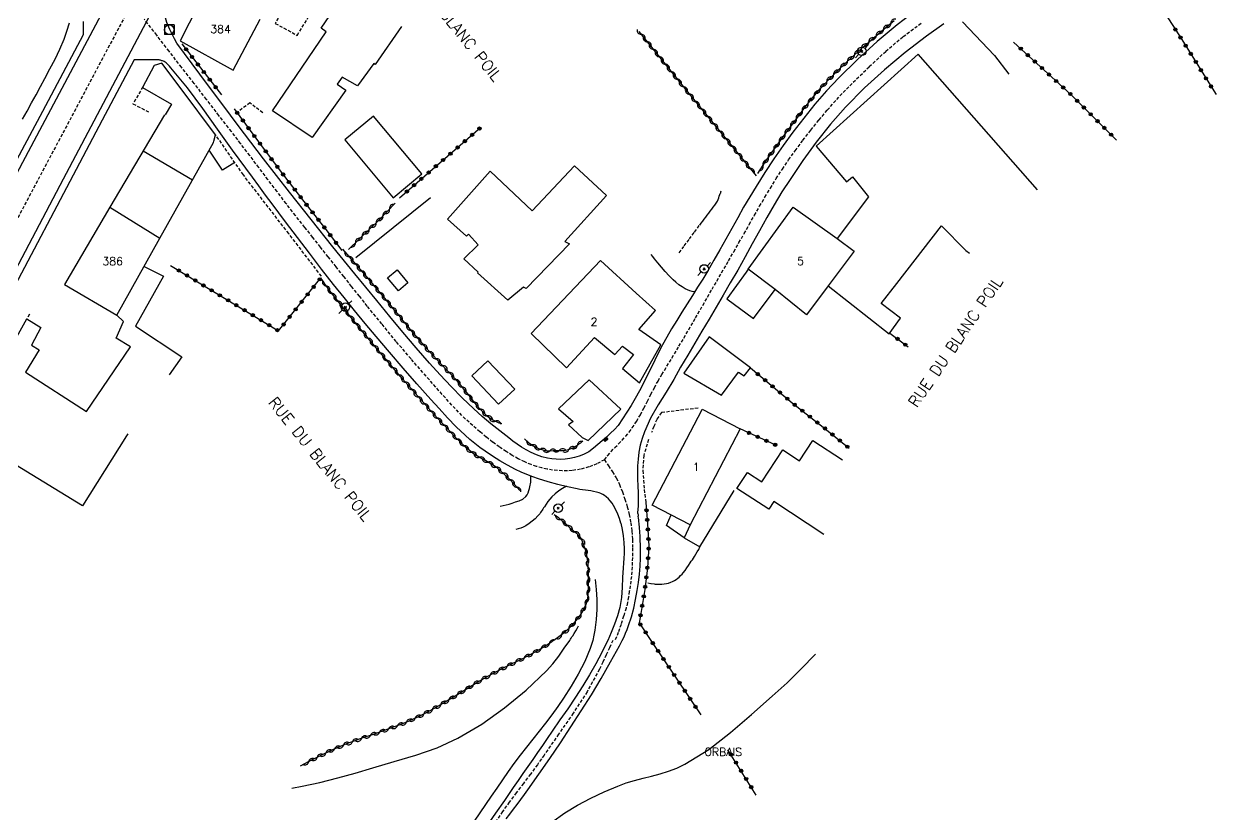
# Model space of a CAD drawing. Header units: millimetres. Extents: x 183000 to 184001, y 152999 to 154000.
# Drawn here: x 183553.7 to 183740, y 153643.9 to 153767.3 of the extents above; entities that cross this region are included whole.
import ezdxf
from ezdxf.enums import TextEntityAlignment as Align

# ---------------------------------------------------------------- set-up
doc = ezdxf.new("R2010")
doc.units = ezdxf.units.MM
doc.linetypes.add('DASHED', pattern=[0.75, 0.5, -0.25])
doc.layers.get('0').update_dxf_attribs({"linetype": 'CONTINUOUS'})
for name, color, linetype in [('W0001', 6, 'DASHED'), ('W0008', 7, 'CONTINUOUS'), ('W0017', 7, 'CONTINUOUS'), ('W0051', 7, 'CONTINUOUS'), ('W0101', 7, 'CONTINUOUS'), ('W0104', 1, 'CONTINUOUS'), ('W0112', 1, 'DASHED'), ('W0211', 2, 'CONTINUOUS'), ('W0214', 2, 'CONTINUOUS'), ('W0300', 7, 'CONTINUOUS'), ('W0310', 3, 'CONTINUOUS'), ('W0323', 7, 'CONTINUOUS'), ('W0401', 7, 'CONTINUOUS'), ('W0420', 7, 'CONTINUOUS'), ('W0473', 7, 'CONTINUOUS'), ('W0982', 7, 'CONTINUOUS'), ('W0989', 7, 'CONTINUOUS'), ('W0991', 7, 'CONTINUOUS')]:
    doc.layers.add(name, color=color, linetype=linetype)
doc.styles.get("Standard").update_dxf_attribs({"font": 'romans.shx', "width": 0.85})

# ---------------------------------------------------------------- blocks, each defined once
blk = doc.blocks.new('T401')
for p, q in [((-0.3, 0.3), (0, 0.3)), ((-0.3, -0.25), (-0.3, 0.3)), ((-0.3, 0.15), (0, 0.15)), ((-0.3, 0), (0, 0)), ((0, 0.3), (0, -0.25)), ((-0.3, -0.15), (0, -0.15)), ((-0.3, -0.25), (-0.3, -0.3)), ((-0.3, -0.3), (0, -0.3)), ((0, -0.3), (0, -0.25))]:
    blk.add_line(p, q)
blk = doc.blocks.new('T420')
for p, q in [((0.75, 0.75), (-0.75, 0.75)), ((-0.75, 0.75), (-0.75, -0.75)), ((0.75, 0.75), (0.75, -0.75)), ((0.75, -0.75), (-0.75, -0.75))]:
    blk.add_line(p, q)
blk.add_ellipse((0, 0), major_axis=(-0.53, 0.53), ratio=1, start_param=3.926991, end_param=10.210176)
blk = doc.blocks.new('T473')
for p, q in [((-0.166667, 0.166667), (0.166667, -0.166667)), ((-0.166667, -0.166667), (0.166667, 0.166667)), ((0.500001, 0.500001), (1.000002, 1.000002)), ((-1.000002, -1.000002), (-0.500001, -0.500001))]:
    blk.add_line(p, q)
blk.add_ellipse((0, 0), major_axis=(0.471405, 0.471405), ratio=1, start_param=5.4977871438, end_param=11.780972451)
blk = doc.blocks.new('t310o')
at = {"color": 0, "linetype": 'Continuous'}
for centre, start, end in [((-0.5, 0.38), 216.8699, 323.1304), ((0.5, -0.37), 36.8699, 143.1303)]:
    blk.add_arc(centre, 0.625, start, end, dxfattribs=at)
blk = doc.blocks.new('t323o')
at = {"color": 0, "linetype": 'Continuous'}
for radius in [0.25, 0.15]:
    blk.add_circle((0, 0), radius, dxfattribs=at)

msp = doc.modelspace()

# ---------------------------------------------------------------- linework, layer by layer
at = {"layer": 'W0001'}
for points in [[(183570.65, 153770.57), (183551.88, 153735.26), (183534.13, 153701.94), (183517.75, 153671)], [(183644.44, 153699.21), (183643.27, 153698.57), (183642.03, 153698.08), (183640.73, 153697.73), (183639.41, 153697.53), (183638.64, 153697.49), (183637.87, 153697.48), (183637.1, 153697.53), (183636.34, 153697.61), (183635.49, 153697.75), (183634.66, 153697.94), (183633.83, 153698.18), (183633.02, 153698.45), (183632, 153698.87), (183631, 153699.36), (183630.03, 153699.9), (183629.09, 153700.48), (183628.03, 153701.21), (183626.99, 153701.97), (183625.98, 153702.76), (183624.99, 153703.57), (183622.72, 153705.58), (183620.61, 153707.75), (183618.59, 153710), (183616.6, 153712.26), (183614.24, 153714.95), (183611.93, 153717.67), (183609.66, 153720.43), (183607.41, 153723.2), (183606.18, 153724.74), (183604.96, 153726.27), (183603.74, 153727.81), (183602.53, 153729.35), (183601.31, 153730.89), (183600.09, 153732.43), (183598.87, 153733.97), (183597.65, 153735.5), (183596.19, 153737.35), (183594.74, 153739.22), (183593.31, 153741.09), (183591.88, 153742.96), (183590.46, 153744.85), (183589.04, 153746.72), (183587.61, 153748.6), (183586.18, 153750.47), (183584.23, 153752.98), (183582.29, 153755.49), (183580.34, 153758), (183578.38, 153760.5), (183576.44, 153763.01), (183574.5, 153765.52), (183572.56, 153768.04)], [(183644.44, 153699.21), (183644.96, 153699.87), (183645.5, 153700.49), (183646.07, 153701.1), (183646.64, 153701.69), (183647.22, 153702.29), (183647.78, 153702.9), (183648.32, 153703.54), (183648.81, 153704.21), (183649.46, 153705.21), (183650.06, 153706.24), (183650.62, 153707.29), (183651.17, 153708.35), (183651.7, 153709.41), (183652.25, 153710.46), (183652.82, 153711.5), (183653.43, 153712.53), (183656.1, 153716.93), (183658.69, 153721.37), (183661.26, 153725.83), (183663.84, 153730.28), (183664.66, 153731.7), (183665.47, 153733.12), (183666.28, 153734.54), (183667.08, 153735.97), (183667.89, 153737.39), (183668.7, 153738.81), (183669.53, 153740.23), (183670.37, 153741.63), (183671.29, 153743.12), (183672.25, 153744.6), (183673.23, 153746.05), (183674.26, 153747.48), (183675.47, 153749.1), (183676.7, 153750.7), (183677.97, 153752.27), (183679.27, 153753.82), (183680.25, 153754.93), (183681.25, 153756.03), (183682.27, 153757.1), (183683.31, 153758.16), (183685.83, 153760.61), (183688.42, 153763.01), (183691.12, 153765.29), (183693.94, 153767.41)], [(183644.44, 153699.21), (183645.07, 153698.27), (183645.7, 153697.34), (183646.3, 153696.37), (183646.8, 153695.35), (183647.25, 153694.2), (183647.66, 153693.04), (183648.02, 153691.87), (183648.32, 153690.67), (183648.56, 153689.37), (183648.73, 153688.06), (183648.82, 153686.75), (183648.85, 153685.42), (183648.83, 153683.95), (183648.77, 153682.48), (183648.66, 153681), (183648.47, 153679.54), (183648.34, 153678.66), (183648.22, 153677.78), (183648.06, 153676.9), (183647.83, 153676.04), (183647.44, 153674.77), (183647.04, 153673.5), (183646.6, 153672.24), (183646.11, 153671)], [(183645.74, 153671), (183645.25, 153669.86), (183644.73, 153668.73), (183644.2, 153667.61), (183643.66, 153666.49), (183641.74, 153662.99), (183639.57, 153659.63), (183637.29, 153656.36), (183635.03, 153653.09), (183633.98, 153651.59), (183632.9, 153650.12), (183631.79, 153648.67), (183630.68, 153647.21), (183629.58, 153645.75), (183628.52, 153644.26), (183627.5, 153642.73)]]:
    msp.add_lwpolyline(points, dxfattribs=at)
at = {"layer": 'W0008'}
for points in [[(183577.65, 153764.27), (183577.26, 153764.97), (183576.9, 153765.68), (183576.56, 153766.4), (183576.25, 153767.14), (183576.11, 153767.49), (183575.99, 153767.85), (183575.88, 153768.22), (183575.78, 153768.59), (183575.69, 153769.01), (183575.62, 153769.43), (183575.56, 153769.85), (183575.53, 153770.28), (183585.71, 153789.55), (183608.85, 153833.04), (183631.4, 153875.45), (183649.88, 153910.37), (183669.67, 153947.64), (183690.07, 153986.12), (183697.4, 154000)], [(183693.48, 153769.63), (183690.2, 153767.15), (183687.04, 153764.51), (183684, 153761.74), (183681.06, 153758.86), (183679.15, 153756.83), (183677.34, 153754.73), (183675.59, 153752.56), (183673.89, 153750.36), (183672.38, 153748.3), (183670.93, 153746.19), (183669.52, 153744.05), (183668.15, 153741.89), (183667.16, 153740.27), (183666.2, 153738.64), (183665.27, 153736.99), (183664.34, 153735.33), (183663.42, 153733.68), (183662.5, 153732.02), (183661.56, 153730.37), (183660.6, 153728.74), (183659.81, 153727.43), (183659, 153726.14), (183658.19, 153724.85), (183657.37, 153723.56), (183656.55, 153722.27), (183655.74, 153720.97), (183654.95, 153719.67), (183654.19, 153718.35), (183653.54, 153717.17), (183652.92, 153715.97), (183652.32, 153714.77), (183651.73, 153713.56), (183651.14, 153712.36), (183650.54, 153711.16), (183649.91, 153709.97), (183649.26, 153708.79), (183648.63, 153707.71), (183647.97, 153706.65), (183647.29, 153705.6), (183646.58, 153704.57)], [(183563.03, 153767.67), (183563.01, 153766.61), (183563, 153765.55), (183556.67, 153753.61), (183542.01, 153726.3)], [(183697.5, 153767.31), (183694.76, 153765.36), (183691.42, 153762.79), (183688.19, 153760.11), (183685.08, 153757.28), (183682.12, 153754.29), (183679.76, 153751.61), (183677.55, 153748.82), (183675.46, 153745.94), (183673.46, 153743), (183672.19, 153741.04), (183670.97, 153739.04), (183669.8, 153737.02), (183668.66, 153734.98), (183667.54, 153732.93), (183666.42, 153730.88), (183665.28, 153728.84), (183664.12, 153726.82), (183663.02, 153724.93), (183661.91, 153723.05), (183660.8, 153721.18), (183659.68, 153719.3), (183658.57, 153717.42), (183657.46, 153715.54), (183656.36, 153713.66), (183655.27, 153711.77), (183654.07, 153709.77), (183652.83, 153707.78), (183651.67, 153705.73), (183650.7, 153703.59), (183650.33, 153702.55), (183650.04, 153701.48), (183649.82, 153700.39), (183649.7, 153699.29), (183649.64, 153698.25), (183649.63, 153697.2), (183649.64, 153696.16), (183649.67, 153695.12), (183649.7, 153694.07), (183649.71, 153693.03), (183649.7, 153691.99), (183649.64, 153690.94), (183649.64, 153690.87), (183649.66, 153690.8), (183649.68, 153690.74), (183649.7, 153690.68), (183649.73, 153690.61), (183649.74, 153690.54), (183649.74, 153690.46), (183649.72, 153690.39)], [(183646.58, 153704.57), (183646, 153703.94), (183645.39, 153703.34), (183644.76, 153702.75), (183644.12, 153702.19), (183643.43, 153701.6), (183642.74, 153701.01), (183642, 153700.47), (183641.2, 153700.02), (183640.51, 153699.75), (183639.79, 153699.55), (183639.06, 153699.41), (183638.33, 153699.32), (183637.63, 153699.27), (183636.93, 153699.28), (183636.23, 153699.34), (183635.54, 153699.45), (183634.67, 153699.68), (183633.83, 153699.99), (183633.01, 153700.35), (183632.21, 153700.75), (183631.5, 153701.17), (183630.82, 153701.63), (183630.16, 153702.12), (183629.51, 153702.62), (183628.1, 153703.71), (183626.72, 153704.83), (183625.36, 153705.98), (183624.04, 153707.17), (183622.25, 153708.89), (183620.51, 153710.66), (183618.81, 153712.48), (183617.14, 153714.31), (183615.03, 153716.7), (183612.97, 153719.14), (183610.94, 153721.6), (183608.91, 153724.06), (183605.46, 153728.26), (183602.03, 153732.49), (183598.62, 153736.73), (183595.24, 153741), (183593.22, 153743.59), (183591.21, 153746.2), (183589.22, 153748.82), (183587.23, 153751.44), (183584.82, 153754.64), (183582.42, 153757.84), (183580.03, 153761.05), (183577.65, 153764.27)], [(183574.62, 153761.67), (183572.52, 153761.67), (183570.98, 153761.67), (183565.98, 153752.23), (183547.74, 153717.78), (183529.8, 153684.11), (183522.88, 153671)], [(183646.99, 153689.3), (183646.79, 153690.03), (183646.54, 153690.73), (183646.24, 153691.41), (183645.88, 153692.07), (183645.64, 153692.44), (183645.37, 153692.79), (183645.07, 153693.12), (183644.74, 153693.42), (183644.48, 153693.61), (183644.2, 153693.78), (183643.91, 153693.92), (183643.61, 153694.04), (183643.19, 153694.17), (183642.76, 153694.27), (183642.34, 153694.35), (183641.91, 153694.41), (183641.48, 153694.46), (183641.05, 153694.52), (183640.62, 153694.58), (183640.2, 153694.66), (183638.68, 153695), (183637.16, 153695.35), (183635.65, 153695.75), (183634.16, 153696.21), (183633.24, 153696.53), (183632.33, 153696.89), (183631.44, 153697.27), (183630.56, 153697.69), (183629.33, 153698.34), (183628.13, 153699.03), (183626.95, 153699.76), (183625.8, 153700.54), (183624.99, 153701.12), (183624.2, 153701.73), (183623.43, 153702.37), (183622.68, 153703.03), (183621.29, 153704.37), (183619.94, 153705.77), (183618.63, 153707.2), (183617.33, 153708.63), (183615.15, 153711.06), (183613, 153713.51), (183610.88, 153715.99), (183608.77, 153718.48), (183607.09, 153720.48), (183605.43, 153722.5), (183603.78, 153724.53), (183602.14, 153726.57), (183600.24, 153729), (183598.35, 153731.45), (183596.48, 153733.9), (183594.62, 153736.37), (183593.58, 153737.76), (183592.54, 153739.16), (183591.51, 153740.56), (183590.48, 153741.97), (183589.46, 153743.37), (183588.43, 153744.77), (183587.4, 153746.18), (183586.36, 153747.57), (183584.01, 153750.82), (183581.69, 153754.09), (183579.3, 153757.31), (183576.73, 153760.4), (183576.49, 153760.67), (183576.24, 153760.94), (183575.97, 153761.19), (183575.67, 153761.4), (183575.56, 153761.46), (183575.43, 153761.5), (183575.31, 153761.53), (183575.19, 153761.57), (183575.09, 153761.6), (183574.99, 153761.63), (183574.88, 153761.66), (183574.78, 153761.67), (183574.74, 153761.68), (183574.7, 153761.68), (183574.66, 153761.68), (183574.62, 153761.67)], [(183647.23, 153671), (183647.51, 153671.57), (183647.76, 153672.14), (183648.01, 153672.72), (183648.23, 153673.31), (183648.68, 153674.66), (183649.03, 153676.03), (183649.33, 153677.41), (183649.59, 153678.8), (183649.78, 153680.06), (183649.93, 153681.33), (183650.04, 153682.59), (183650.1, 153683.86), (183650.11, 153684.54), (183650.11, 153685.22), (183650.09, 153685.9), (183650.05, 153686.58), (183650.01, 153687.25), (183649.97, 153687.93), (183649.91, 153688.6), (183649.86, 153689.28), (183649.83, 153689.56), (183649.8, 153689.83), (183649.76, 153690.11), (183649.72, 153690.39)], [(183646.99, 153689.3), (183647.21, 153688.32), (183647.38, 153687.32), (183647.49, 153686.31), (183647.56, 153685.3), (183647.56, 153684.56), (183647.5, 153683.82), (183647.43, 153683.08), (183647.37, 153682.35), (183647.28, 153680.8), (183647.22, 153679.25), (183647.11, 153677.69), (183646.85, 153676.15), (183646.5, 153674.82), (183646.04, 153673.52), (183645.52, 153672.25), (183644.96, 153671)], [(183644.96, 153671), (183644.96, 153670.98), (183644.95, 153670.96), (183644.94, 153670.95), (183644.93, 153670.93), (183644.06, 153669.13), (183643.12, 153667.36), (183642.12, 153665.63), (183641.09, 153663.92), (183639.93, 153662.11), (183638.73, 153660.33), (183637.49, 153658.57), (183636.27, 153656.8), (183635.52, 153655.7), (183634.76, 153654.6), (183634, 153653.5), (183633.24, 153652.4), (183632.48, 153651.3), (183631.72, 153650.21), (183630.96, 153649.11), (183630.21, 153648), (183628.82, 153646.01), (183627.41, 153644.02), (183626.03, 153642.01)], [(183629.11, 153643.11), (183629.67, 153643.87), (183630.24, 153644.63), (183630.82, 153645.39), (183631.39, 153646.15), (183631.96, 153646.91), (183632.51, 153647.68), (183634.22, 153650.11), (183635.91, 153652.54), (183637.59, 153655), (183639.22, 153657.48), (183640.83, 153659.98), (183642.41, 153662.5), (183643.95, 153665.04), (183645.42, 153667.63), (183645.88, 153668.46), (183646.35, 153669.3), (183646.8, 153670.15), (183647.23, 153671)]]:
    msp.add_lwpolyline(points, dxfattribs=at)
at = {"layer": 'W0017'}
for points in [[(183700.39, 153767.58), (183705.39, 153762.35), (183707.61, 153759.43)], [(183658.57, 153725.44), (183658.18, 153725.5), (183657.8, 153725.6), (183657.44, 153725.73), (183657.08, 153725.9), (183656.57, 153726.2), (183656.09, 153726.55), (183655.63, 153726.93), (183655.19, 153727.33), (183654.55, 153727.96), (183653.96, 153728.62), (183653.38, 153729.3), (183652.81, 153729.98), (183652.54, 153730.3), (183652.27, 153730.61), (183652.01, 153730.93), (183651.75, 153731.25)], [(183628.15, 153691.96), (183628.63, 153692.05), (183629.1, 153692.16), (183629.56, 153692.29), (183630.02, 153692.44), (183630.57, 153692.63), (183631.13, 153692.82), (183631.68, 153693.07), (183632.16, 153693.45), (183632.38, 153693.74), (183632.54, 153694.06), (183632.66, 153694.41), (183632.75, 153694.74), (183632.81, 153694.98), (183632.86, 153695.23), (183632.9, 153695.47), (183632.93, 153695.72), (183632.95, 153695.96), (183632.97, 153696.21), (183632.97, 153696.46), (183632.96, 153696.7)], [(183638.53, 153695.09), (183637.92, 153694.74), (183637.33, 153694.34), (183636.77, 153693.9), (183636.24, 153693.42), (183635.92, 153693.06), (183635.63, 153692.67), (183635.36, 153692.27), (183635.08, 153691.88), (183634.95, 153691.7), (183634.83, 153691.51), (183634.71, 153691.33), (183634.59, 153691.14), (183634.47, 153690.96), (183634.34, 153690.78), (183634.2, 153690.61), (183634.05, 153690.44), (183633.62, 153690.01), (183633.16, 153689.6), (183632.68, 153689.23), (183632.16, 153688.9), (183631.78, 153688.7), (183631.4, 153688.54), (183631, 153688.4), (183630.59, 153688.3)]]:
    msp.add_lwpolyline(points, dxfattribs=at)
at = {"layer": 'W0051'}
for points in [[(183688.48, 154000), (183674.27, 153973.24), (183651.45, 153930.23), (183635.3, 153899.6), (183620.09, 153871.1), (183608.66, 153849.53), (183596.92, 153827.36), (183582.28, 153799.75), (183569.8, 153776.24), (183553.56, 153745.65), (183537, 153714.23), (183514.7, 153672.28), (183514.02, 153671)], [(183521.8, 153671), (183525.01, 153677.02), (183546.96, 153718.51), (183559.95, 153743.08), (183573.91, 153769.5), (183586.09, 153792.42), (183600.6, 153819.7), (183620.82, 153857.89), (183641.55, 153896.86), (183657.6, 153927.12), (183672.83, 153955.89), (183688.48, 153985.42), (183696.21, 154000)]]:
    msp.add_lwpolyline(points, dxfattribs=at)
at = {"layer": 'W0101'}
for points in [[(183582.35, 153772.88), (183578.16, 153764.62), (183586.45, 153760.08), (183590.69, 153768.02)], [(183578.33, 153757.13), (183578.33, 153757.13)], [(183567.2, 153738.66), (183560.08, 153726.57), (183568.29, 153721.78), (183575, 153733.8)], [(183567.2, 153738.66), (183575, 153733.8)], [(183653.27, 153717.15), (183649.83, 153719.54), (183652.43, 153722.51), (183649.42, 153725.25), (183643.82, 153730.33), (183633, 153718.91), (183638.52, 153713.55), (183642.9, 153718.32), (183646.1, 153715.64), (183647.29, 153716.96), (183648.99, 153715.67), (183647.29, 153713.45), (183649.91, 153711.2)], [(183649.91, 153711.2), (183653.27, 153717.15)]]:
    msp.add_lwpolyline(points, dxfattribs=at)
for points in [[(183671.1, 153725.79), (183666.93, 153728.96), (183673.92, 153738.64), (183680.82, 153733.77), (183683.46, 153731.78), (183679.38, 153726.36), (183676.03, 153721.84)], [(183665.66, 153704.03), (183657.85, 153689.06), (183651.92, 153692.12), (183659.65, 153706.95), (183659.74, 153707.12), (183665.66, 153704.03)]]:
    msp.add_lwpolyline(points, close=True, dxfattribs=at)
at = {"layer": 'W0104'}
for points in [[(183592.62, 153753.69), (183600.98, 153766.06), (183600.22, 153766.6), (183615.5, 153789.03)], [(183612.74, 153766.87), (183608.64, 153760.94), (183608.45, 153761.11), (183605.88, 153757.62), (183603.47, 153758.97), (183602.68, 153757.86), (183604.06, 153756.94), (183598.81, 153749.55), (183592.62, 153753.69)], [(183693.46, 153762.54), (183677.52, 153748.17), (183682.25, 153742.6), (183683.2, 153743.38), (183685.72, 153740.29), (183680.82, 153733.77)], [(183712.09, 153741.38), (183693.46, 153762.54)], [(183575.29, 153761.16), (183574.13, 153760.81), (183572.29, 153757.34), (183576.84, 153754.77), (183575.81, 153753.07)], [(183583.71, 153749.96), (183578.33, 153757.13), (183575.29, 153761.16)], [(183575.7, 153753.1), (183567.2, 153738.66)], [(183575, 153733.8), (183583.36, 153748.74), (183583.41, 153748.95), (183583.71, 153749.96)], [(183586.72, 153745.61), (183584.77, 153744.43), (183582.71, 153747.57)], [(183572.38, 153747.45), (183580.1, 153742.91)], [(183690.15, 153726.76), (183697.11, 153735.75), (183700.9, 153731.9), (183701.49, 153731.45)], [(183572.55, 153729.41), (183575.57, 153727.9), (183571.21, 153720.05), (183578.43, 153715.31), (183576.44, 153712.47)], [(183666.93, 153728.96), (183666.61, 153728.52), (183663.58, 153724.33), (183667.75, 153721.27), (183671.1, 153725.79)], [(183679.38, 153726.36), (183688.91, 153718.89), (183690.7, 153721.3), (183687.69, 153723.6), (183690.15, 153726.76)], [(183569.99, 153703.28), (183569.77, 153702.97), (183562.9, 153692.01), (183548.91, 153700.54), (183551.42, 153704.78), (183547.15, 153707.87), (183550.77, 153715.02), (183554.24, 153721.24), (183556.38, 153719.89), (183554.97, 153717.1), (183556.16, 153716.37), (183554.02, 153712.9), (183563.55, 153706.73), (183570.42, 153716.83), (183568.18, 153718.18), (183569.31, 153720.81), (183569.31, 153720.78), (183568.29, 153721.78)], [(183678.75, 153687.54), (183670.94, 153692.68), (183670.14, 153691.47), (183665.16, 153694.74), (183666.79, 153697.22), (183669.02, 153695.75), (183672.3, 153700.75), (183674.92, 153699.03), (183677.02, 153702.22), (183681.63, 153699.19)], [(183656.89, 153687), (183659.38, 153685.6), (183664.72, 153694.39)], [(183657.85, 153689.06), (183656.89, 153687), (183654.16, 153688.93), (183654.86, 153690.59)]]:
    msp.add_lwpolyline(points, dxfattribs=at)
for points in [[(183603.9, 153749.17), (183611.45, 153740.13), (183615.91, 153743.86), (183608.36, 153752.89), (183603.9, 153749.17)], [(183626.61, 153744.27), (183633.16, 153738.1), (183639.79, 153745.14), (183644.8, 153740.46), (183638.27, 153733.28), (183639, 153732.91), (183632.21, 153725.95), (183631.81, 153726.14), (183629.34, 153724.14), (183624.61, 153728.39), (183624.74, 153728.49), (183622.47, 153730.6), (183624.71, 153732.8), (183623.2, 153734.45), (183622.9, 153734.15), (183619.92, 153736.78)], [(183612.05, 153728.87), (183613.75, 153726.82), (183612.26, 153725.57), (183610.55, 153727.63), (183612.05, 153728.87)], [(183660.82, 153718.43), (183656.84, 153712.74), (183662.74, 153709.31), (183665.37, 153712.88), (183666.26, 153712.31), (183667.26, 153713.55)], [(183626.26, 153714.66), (183630.43, 153710.23), (183627.92, 153707.87), (183623.75, 153712.31), (183626.26, 153714.66)], [(183641.9, 153702.24), (183647.02, 153707.11), (183642.09, 153711.69), (183637.3, 153707.17), (183639.57, 153705.19), (183638.82, 153704.68), (183640.95, 153702.67)]]:
    msp.add_lwpolyline(points, close=True, dxfattribs=at)
at = {"layer": 'W0112'}
msp.add_lwpolyline([(183595.19, 153771.53), (183593.02, 153767.36), (183596.46, 153765.49), (183598.76, 153769.23)], close=True, dxfattribs=at)
for points in [[(183572.34, 153757.45), (183570.8, 153754.8), (183573.43, 153753.45)], [(183591.07, 153753.37), (183589.07, 153754.96), (183587.23, 153753.56)], [(183600.25, 153727.87), (183595.13, 153734.53), (183588.04, 153743.7), (183583.71, 153749.96)], [(183656.14, 153731.53), (183656.93, 153732.61), (183657.73, 153733.69), (183658.53, 153734.78), (183659.33, 153735.86), (183659.57, 153736.17), (183659.8, 153736.48), (183660.04, 153736.8), (183660.28, 153737.11), (183660.52, 153737.42), (183660.76, 153737.74), (183660.99, 153738.05), (183661.22, 153738.37), (183661.45, 153738.68), (183661.68, 153738.98), (183661.89, 153739.29), (183662.09, 153739.62), (183662.21, 153739.86), (183662.31, 153740.11), (183662.4, 153740.37), (183662.5, 153740.62), (183662.55, 153740.77), (183662.61, 153740.92), (183662.66, 153741.06), (183662.71, 153741.21)], [(183554.62, 153721.94), (183554.24, 153721.24)], [(183659.09, 153707.28), (183653.35, 153706.57), (183652.65, 153705.52), (183652.16, 153704.38), (183651.83, 153703.49)], [(183651.32, 153702.35), (183650.59, 153699.89), (183650.45, 153697.51), (183650.67, 153694.56), (183650.94, 153692.55)], [(183651.21, 153679.99), (183651.76, 153679.88), (183652.31, 153679.8), (183652.87, 153679.77), (183653.43, 153679.78), (183653.78, 153679.81), (183654.13, 153679.87), (183654.48, 153679.96), (183654.81, 153680.08), (183655.1, 153680.2), (183655.39, 153680.35), (183655.66, 153680.51), (183655.92, 153680.7), (183656.15, 153680.89), (183656.36, 153681.11), (183656.57, 153681.33), (183656.76, 153681.56), (183657.05, 153681.94), (183657.32, 153682.32), (183657.58, 153682.72), (183657.84, 153683.11), (183658.01, 153683.36), (183658.19, 153683.6), (183658.35, 153683.85), (183658.52, 153684.11), (183658.74, 153684.48), (183658.96, 153684.85), (183659.18, 153685.22), (183659.38, 153685.6)]]:
    msp.add_lwpolyline(points, dxfattribs=at)
at = {"layer": 'W0211'}
msp.add_lwpolyline([(183553.55, 153752.38), (183554.25, 153753.65), (183554.96, 153754.93), (183555.66, 153756.2), (183556.35, 153757.49), (183557.03, 153758.78), (183557.82, 153760.28), (183558.62, 153761.79), (183559.37, 153763.32), (183560.03, 153764.89), (183560.47, 153766.16), (183560.86, 153767.45)], dxfattribs=at)
at = {"layer": 'W0214'}
for points in [[(183639.02, 153671), (183639.13, 153671.18), (183639.25, 153671.36), (183639.37, 153671.53), (183639.49, 153671.71), (183639.74, 153672.09), (183639.97, 153672.47), (183640.2, 153672.86), (183640.41, 153673.26)], [(183595.63, 153647.91), (183597.22, 153648.25), (183600.01, 153648.83), (183602.78, 153649.52), (183605.53, 153650.28), (183608.26, 153651.09), (183611.62, 153652.07), (183615, 153653.07), (183618.34, 153654.23), (183621.55, 153655.72), (183625.3, 153657.94), (183628.86, 153660.46), (183632.22, 153663.23), (183635.38, 153666.22), (183636.39, 153667.33), (183637.32, 153668.52), (183638.18, 153669.76), (183639.02, 153671)]]:
    msp.add_lwpolyline(points, dxfattribs=at)
at = {"layer": 'W0300'}
for points in [[(183605.61, 153730.79), (183617.27, 153740.16)], [(183642.98, 153680.51), (183643.16, 153678.95), (183643.24, 153677.39), (183643.24, 153675.82), (183643.15, 153674.26), (183643.06, 153673.44), (183642.95, 153672.62), (183642.81, 153671.81), (183642.62, 153671)], [(183642.62, 153671), (183642.53, 153670.67), (183642.44, 153670.35), (183642.34, 153670.03), (183642.23, 153669.71), (183641.38, 153667.68), (183640.35, 153665.73), (183639.23, 153663.84), (183638.06, 153662), (183637.16, 153660.67), (183636.22, 153659.37), (183635.25, 153658.09), (183634.26, 153656.84), (183633.25, 153655.59), (183632.26, 153654.34), (183631.27, 153653.08), (183630.32, 153651.79), (183629.41, 153650.52), (183628.51, 153649.23), (183627.63, 153647.94), (183626.75, 153646.65), (183625.88, 153645.35), (183624.99, 153644.06), (183624.09, 153642.78)], [(183636.21, 153642.61), (183638.27, 153644.05), (183640.26, 153645.26), (183642.32, 153646.35), (183644.42, 153647.33), (183646.56, 153648.25), (183647.85, 153648.73), (183649.16, 153649.13), (183650.49, 153649.48), (183651.82, 153649.82), (183653.15, 153650.17), (183654.48, 153650.58), (183655.78, 153651.06), (183657.03, 153651.66), (183660.74, 153653.94), (183664.17, 153656.61), (183667.44, 153659.45), (183670.67, 153662.29), (183672.98, 153664.39), (183675.2, 153666.57), (183677.39, 153668.79), (183677.42, 153668.83)]]:
    msp.add_lwpolyline(points, dxfattribs=at)
at = {"layer": 'W0310'}
for points in [[(183668.4, 153743.92), (183669.64, 153745.77), (183670.9, 153747.61), (183672.2, 153749.43), (183673.51, 153751.23), (183674.64, 153752.74), (183675.77, 153754.24), (183676.94, 153755.72), (183678.17, 153757.16), (183679.45, 153758.54), (183680.78, 153759.87), (183682.15, 153761.18), (183683.53, 153762.46), (183685.04, 153763.83), (183686.58, 153765.18), (183688.14, 153766.5), (183689.72, 153767.79)], [(183649.84, 153766.09), (183657.44, 153756.67), (183668.18, 153743.54)], [(183604.47, 153732.07), (183609.37, 153736.78), (183611.75, 153739.27)], [(183603.55, 153732.09), (183605.27, 153730.11), (183606.98, 153728.12), (183608.68, 153726.12), (183610.37, 153724.11), (183611.03, 153723.32), (183611.68, 153722.53), (183612.32, 153721.73), (183612.96, 153720.93), (183613.61, 153720.13), (183614.26, 153719.34), (183614.92, 153718.55), (183615.59, 153717.78), (183616.27, 153717.02), (183616.95, 153716.27), (183617.64, 153715.53), (183618.34, 153714.8), (183619.04, 153714.06), (183619.73, 153713.33), (183620.43, 153712.59), (183621.12, 153711.85), (183621.8, 153711.06), (183622.46, 153710.25), (183623.1, 153709.43), (183623.75, 153708.61), (183624.42, 153707.8), (183625.13, 153707.02), (183625.89, 153706.29), (183626.72, 153705.62), (183627.11, 153705.37), (183627.52, 153705.16), (183627.95, 153704.99), (183628.4, 153704.87)], [(183631.21, 153694.39), (183630.41, 153695.34), (183629.56, 153696.24), (183628.66, 153697.09), (183627.72, 153697.88), (183627.23, 153698.24), (183626.73, 153698.57), (183626.2, 153698.88), (183625.68, 153699.18), (183625.15, 153699.47), (183624.63, 153699.77), (183624.12, 153700.1), (183623.63, 153700.46), (183622.71, 153701.23), (183621.84, 153702.06), (183621, 153702.92), (183620.17, 153703.78), (183617.69, 153706.43), (183615.28, 153709.13), (183612.91, 153711.86), (183610.56, 153714.61), (183608.27, 153717.32), (183606, 153720.06), (183603.76, 153722.82), (183601.55, 153725.6), (183601.36, 153725.84), (183601.18, 153726.09), (183601.01, 153726.34), (183600.83, 153726.59), (183600.66, 153726.85), (183600.49, 153727.1), (183600.32, 153727.35), (183600.14, 153727.6)], [(183631.94, 153702.46), (183632.61, 153701.88), (183633.34, 153701.38), (183634.14, 153700.99), (183634.97, 153700.7), (183635.47, 153700.61), (183635.97, 153700.61), (183636.46, 153700.64), (183636.95, 153700.67), (183637.42, 153700.68), (183637.89, 153700.68), (183638.37, 153700.71), (183638.84, 153700.81), (183639.25, 153700.95), (183639.65, 153701.14), (183640.02, 153701.36), (183640.39, 153701.59), (183640.57, 153701.73), (183640.75, 153701.87), (183640.93, 153702.02), (183641.09, 153702.19)], [(183636.62, 153690.66), (183637.25, 153690.17), (183637.87, 153689.66), (183638.47, 153689.14), (183639.06, 153688.6), (183639.56, 153688.17), (183640.07, 153687.73), (183640.55, 153687.23), (183640.93, 153686.65), (183641.55, 153684.9), (183641.85, 153683.06), (183641.93, 153681.23), (183641.93, 153679.43), (183641.91, 153678.72), (183641.85, 153678.01), (183641.73, 153677.3), (183641.52, 153676.61), (183641.11, 153675.71), (183640.59, 153674.87), (183640, 153674.08), (183639.36, 153673.34), (183638.72, 153672.69), (183638.03, 153672.09), (183637.31, 153671.53), (183636.57, 153671)], [(183636.57, 153671), (183636.44, 153670.91), (183636.3, 153670.81), (183636.17, 153670.72), (183636.03, 153670.63), (183634.86, 153669.89), (183633.66, 153669.2), (183632.45, 153668.56), (183631.22, 153667.93), (183629.98, 153667.33), (183628.75, 153666.71), (183627.52, 153666.09), (183626.31, 153665.43), (183624.93, 153664.64), (183623.56, 153663.82), (183622.2, 153662.98), (183620.85, 153662.14), (183619.48, 153661.31), (183618.1, 153660.5), (183616.7, 153659.74), (183615.27, 153659.02), (183613.88, 153658.39), (183612.47, 153657.81), (183611.04, 153657.27), (183609.61, 153656.76), (183608.17, 153656.26), (183606.73, 153655.76), (183605.3, 153655.25), (183603.88, 153654.72), (183601.98, 153653.91), (183600.12, 153653.01), (183598.29, 153652.08), (183596.91, 153651.38)]]:
    msp.add_lwpolyline(points, dxfattribs=at)
at = {"layer": 'W0323'}
for points in [[(183724.55, 153780.58), (183734.67, 153764.82), (183739.9, 153756.43), (183740.02, 153756.25)], [(183724.45, 153749.14), (183717.31, 153756.27), (183708.38, 153764.43)], [(183578.43, 153764.16), (183584.63, 153756.21)], [(183586.61, 153754.04), (183590.88, 153748.25), (183594.13, 153743.92), (183597.87, 153739.1), (183600.95, 153735.18), (183603.41, 153731.9)], [(183612.45, 153740.13), (183625.08, 153751.08)], [(183576.68, 153729.55), (183593.54, 153719.35), (183600.14, 153727.6)], [(183689.05, 153718.99), (183691.91, 153716.85)], [(183667.26, 153713.55), (183673.78, 153708.11), (183678.9, 153704.11), (183682.69, 153701.02)], [(183671.21, 153701.51), (183665.66, 153704.03)], [(183650.94, 153692.55), (183651.18, 153689.22), (183651.4, 153685.71), (183651.16, 153682.35), (183650.78, 153678.94), (183650.05, 153674.58), (183649.88, 153673.74), (183651.72, 153671)], [(183651.72, 153671), (183659.52, 153659.37)], [(183668.18, 153646.82), (183663.74, 153653.93)]]:
    msp.add_lwpolyline(points, dxfattribs=at)

# ---------------------------------------------------------------- block references
at = {"layer": 'W0310'}
for p, rotation in [((183689.2, 153767.36), 39.25251797054201), ((183650.19, 153765.65), 308.8745631573188), ((183686.89, 153765.44), 40.19704906118825), ((183688.04, 153766.41), 40.19704906118825), ((183651.14, 153764.48), 308.8745631573188), ((183652.08, 153763.31), 308.8745631573188), ((183684.63, 153763.47), 42.19224186896925), ((183685.76, 153764.46), 41.17695775280242), ((183653.02, 153762.15), 308.8745631573188), ((183683.52, 153762.46), 42.94360576348621), ((183653.96, 153760.98), 308.8745631573188), ((183654.9, 153759.81), 308.8745631573188), ((183681.34, 153760.4), 43.68663238222073), ((183682.42, 153761.44), 42.94360576348621), ((183655.84, 153758.64), 308.8745631573188), ((183679.21, 153758.28), 47.12544536521816), ((183680.26, 153759.35), 45.08092818715852), ((183656.78, 153757.48), 308.8745631573188), ((183657.73, 153756.31), 309.3028204374297), ((183677.22, 153756.05), 49.51053563647917), ((183678.19, 153757.18), 47.12544536521816), ((183658.68, 153755.15), 309.3028204374297), ((183676.28, 153754.88), 51.62489921221677), ((183659.63, 153753.99), 309.3028204374297), ((183660.58, 153752.83), 309.3028204374297), ((183674.45, 153752.5), 53.37337219196093), ((183675.36, 153753.69), 52.91303238892054), ((183661.53, 153751.67), 309.3028204374297), ((183662.48, 153750.51), 309.3028204374297), ((183673.56, 153751.29), 53.37337219196093), ((183663.43, 153749.35), 309.3028204374297), ((183671.8, 153748.87), 54.61431866323747), ((183672.67, 153750.08), 53.82590842782091), ((183664.38, 153748.19), 309.3028204374297), ((183665.33, 153747.02), 309.3028204374297), ((183670.93, 153747.64), 54.61431866323747), ((183666.28, 153745.86), 309.3028204374297), ((183667.23, 153744.7), 309.3028204374297), ((183669.23, 153745.17), 56.19113975859069), ((183670.07, 153746.41), 55.40272910660824), ((183609.86, 153737.28), 46.27358364331668), ((183610.89, 153738.37), 46.27358364331668), ((183608.8, 153736.22), 43.87091538230803), ((183606.63, 153734.15), 43.87091538230803), ((183607.71, 153735.18), 43.87091538230803), ((183605.55, 153733.11), 43.87091538230803), ((183604.53, 153730.96), 310.8769323817468), ((183605.51, 153729.82), 310.629468251266), ((183606.49, 153728.69), 310.629468251266), ((183600.99, 153726.36), 124.0760114176848), ((183607.46, 153727.54), 310.3820036673188), ((183608.44, 153726.4), 310.3820036673188), ((183601.89, 153725.17), 128.5947279120767), ((183609.4, 153725.26), 310.1345386301476), ((183602.83, 153723.99), 128.5947279120767), ((183603.76, 153722.82), 128.5947279120767), ((183610.37, 153724.11), 310.1345386301476), ((183611.33, 153722.95), 309.2478421978299), ((183604.71, 153721.66), 129.0700438049138), ((183605.65, 153720.49), 129.0700438049138), ((183612.27, 153721.79), 308.96725756645), ((183613.21, 153720.62), 309.0411940001767), ((183606.61, 153719.33), 129.5967004341366), ((183614.16, 153719.46), 309.4295301705338), ((183607.56, 153718.18), 129.5967004341366), ((183608.52, 153717.02), 130.174695333298), ((183615.13, 153718.31), 310.806909750927), ((183616.12, 153717.19), 311.6761582126047), ((183609.49, 153715.88), 130.174695333298), ((183617.13, 153716.08), 313.0536718309975), ((183618.16, 153714.99), 313.4502813063887), ((183610.46, 153714.73), 130.174695333298), ((183611.43, 153713.59), 130.5580699321549), ((183619.19, 153713.9), 313.5174308236774), ((183612.41, 153712.45), 130.5580699321549), ((183613.39, 153711.32), 130.9249989822121), ((183620.22, 153712.81), 313.2350342523694), ((183621.24, 153711.71), 311.1588687964623), ((183614.37, 153710.18), 130.9249989822121), ((183622.21, 153710.56), 309.0043480976047), ((183623.14, 153709.38), 308.209448076168), ((183615.35, 153709.05), 131.7730112658686), ((183616.35, 153707.93), 131.7730112658686), ((183624.08, 153708.21), 309.6628875820134), ((183617.35, 153706.81), 131.7730112658686), ((183618.37, 153705.71), 133.1017586693632), ((183625.07, 153707.09), 312.3634875749969), ((183626.17, 153706.07), 321.1377909850505), ((183619.39, 153704.61), 133.1017586693632), ((183627.4, 153705.22), 332.7324785942006), ((183620.42, 153703.52), 133.832229747098), ((183621.46, 153702.44), 134.3834813979656), ((183622.54, 153701.4), 136.4168317258763), ((183623.68, 153700.42), 143.9309938748429), ((183633.12, 153701.53), 326.2034904120848), ((183634.46, 153700.88), 340.8755896630121), ((183637.42, 153700.68), 0.449251822606461), ((183638.91, 153700.83), 19.19649348882901), ((183640.24, 153701.5), 32.76916454239574), ((183624.93, 153699.6), 149.6910057002055), ((183626.24, 153698.86), 149.4729973348407), ((183635.92, 153700.61), 359.5902655004045), ((183627.49, 153698.05), 143.4299482298483), ((183628.65, 153697.1), 139.809692331803), ((183629.73, 153696.06), 133.3975127370462), ((183630.74, 153694.95), 130.1914199423264), ((183637.57, 153689.9), 320.576261030629), ((183638.71, 153688.92), 317.5564435552119), ((183639.83, 153687.93), 319.6330906942492), ((183640.82, 153686.81), 302.8014380278317), ((183641.37, 153685.42), 289.6848609587362), ((183641.7, 153683.97), 279.0427229533167), ((183641.87, 153682.48), 272.4449340342203), ((183641.93, 153680.98), 270.0886857586421), ((183641.93, 153679.48), 270.0886857586421), ((183641.85, 153677.98), 260.1807540057129), ((183641.48, 153676.53), 245.3382734390808), ((183639.92, 153673.99), 229.3199561741804), ((183640.79, 153675.2), 238.361703186803), ((183638.91, 153672.88), 225.4534345676279), ((183635.85, 153670.52), 212.3039271069215), ((183637.78, 153671.89), 217.8551588672347), ((183633.26, 153668.99), 208.0564508412843), ((183634.57, 153669.73), 209.8959027271774), ((183629.25, 153666.96), 206.3675314965068), ((183630.59, 153667.63), 206.2230243863482), ((183631.94, 153668.3), 206.7866288557718), ((183625.28, 153664.84), 209.8424885518632), ((183626.59, 153665.58), 208.38006359416), ((183627.91, 153666.29), 207.086684949793), ((183622.71, 153663.29), 211.6751155264751), ((183623.99, 153664.08), 211.0198601311317), ((183620.16, 153661.72), 211.3400697355742), ((183621.44, 153662.5), 211.8079375022827), ((183616.24, 153659.51), 206.5811876325952), ((183617.57, 153660.21), 208.6861768611306), ((183618.87, 153660.95), 210.2727235702027), ((183612.13, 153657.68), 200.75074848792), ((183613.52, 153658.24), 202.309320493392), ((183614.89, 153658.85), 204.3214475544139), ((183606.48, 153655.67), 199.6400262249366), ((183607.89, 153656.17), 199.1471026223986), ((183609.31, 153656.66), 199.1113672631843), ((183610.72, 153657.16), 199.6463013851181), ((183602.28, 153654.04), 202.9379927579699), ((183603.67, 153654.63), 202.9379927579699), ((183605.07, 153655.16), 200.5899552608715), ((183598.25, 153652.06), 206.7259329082438), ((183599.58, 153652.74), 207.0875032061761), ((183600.93, 153653.4), 205.822890667745)]:
    msp.add_blockref('t310o', p, dxfattribs=dict(at, rotation=rotation))
at = {"layer": 'W0323'}
for p, rotation in [((183733.64, 153766.41), 302.6904243533412), ((183734.45, 153765.15), 302.6904243533412), ((183579.1, 153763.31), 307.9159888021159), ((183580.02, 153762.12), 307.9159888021159), ((183709.49, 153763.42), 137.5697868997059), ((183710.59, 153762.41), 137.5697868997059), ((183735.25, 153763.88), 301.9722593627159), ((183736.05, 153762.61), 301.9722593627159), ((183580.94, 153760.94), 307.9159888021159), ((183711.7, 153761.4), 137.5697868997059), ((183712.81, 153760.39), 137.5697868997059), ((183736.84, 153761.34), 301.9722593627159), ((183581.87, 153759.76), 307.9159888021159), ((183582.79, 153758.57), 307.9159888021159), ((183713.91, 153759.37), 137.5697868997059), ((183715.02, 153758.36), 137.5697868997059), ((183737.63, 153760.07), 301.9722593627159), ((183738.43, 153758.79), 301.9722593627159), ((183583.71, 153757.39), 307.9159888021159), ((183716.13, 153757.35), 137.5697868997059), ((183739.22, 153757.52), 301.9722593627159), ((183717.24, 153756.34), 137.5697868997059), ((183718.3, 153755.28), 135.0533749242932), ((183587.08, 153753.4), 306.4396561804253), ((183719.36, 153754.22), 135.0533749242932), ((183720.42, 153753.16), 135.0533749242932), ((183587.97, 153752.19), 306.4396561804253), ((183588.86, 153750.99), 306.4396561804253), ((183624.92, 153750.94), 40.93280723681094), ((183721.49, 153752.1), 135.0533749242932), ((183722.55, 153751.04), 135.0533749242932), ((183589.75, 153749.78), 306.4396561804253), ((183623.79, 153749.96), 40.93280723681094), ((183723.61, 153749.98), 135.0533749242932), ((183590.65, 153748.57), 306.4396561804253), ((183591.54, 153747.37), 306.8704550352749), ((183621.52, 153747.99), 40.93280723681094), ((183622.65, 153748.98), 40.93280723681094), ((183592.44, 153746.17), 306.8704550352749), ((183619.25, 153746.03), 40.93280723681094), ((183620.39, 153747.01), 40.93280723681094), ((183593.34, 153744.97), 306.8704550352749), ((183594.25, 153743.77), 307.7862807905549), ((183616.99, 153744.06), 40.93280723681094), ((183618.12, 153745.05), 40.93280723681094), ((183595.16, 153742.59), 307.7862807905549), ((183614.72, 153742.1), 40.93280723681094), ((183615.85, 153743.08), 40.93280723681094), ((183596.08, 153741.4), 307.7862807905549), ((183597, 153740.22), 307.7862807905549), ((183613.59, 153741.11), 40.93280723681094), ((183597.92, 153739.03), 308.1752225197642), ((183598.85, 153737.85), 308.1752225197642), ((183599.78, 153736.67), 308.1752225197642), ((183600.7, 153735.49), 308.1752225197642), ((183601.61, 153734.3), 306.9461347527348), ((183602.51, 153733.1), 306.9461347527348), ((183577.96, 153728.77), 328.8208886650579), ((183579.24, 153728), 328.8208886650579), ((183580.53, 153727.22), 328.8208886650579), ((183599.97, 153727.38), 51.3407440533317), ((183581.81, 153726.44), 328.8208886650579), ((183583.09, 153725.67), 328.8208886650579), ((183584.38, 153724.89), 328.8208886650579), ((183598.09, 153725.04), 51.3407440533317), ((183599.03, 153726.21), 51.3407440533317), ((183585.66, 153724.11), 328.8208886650579), ((183586.94, 153723.34), 328.8208886650579), ((183597.15, 153723.87), 51.3407440533317), ((183588.23, 153722.56), 328.8208886650579), ((183589.51, 153721.78), 328.8208886650579), ((183595.28, 153721.53), 51.3407440533317), ((183596.22, 153722.7), 51.3407440533317), ((183590.79, 153721.01), 328.8208886650579), ((183592.08, 153720.23), 328.8208886650579), ((183593.36, 153719.45), 328.8208886650579), ((183594.34, 153720.35), 51.3407440533317), ((183690.25, 153718.09), 323.1306512756467), ((183691.45, 153717.19), 323.1306512756467), ((183668.41, 153712.59), 320.1716055750429), ((183669.56, 153711.63), 320.1716055750429), ((183670.72, 153710.67), 320.1716055750429), ((183671.87, 153709.71), 320.1716055750429), ((183673.02, 153708.75), 320.1716055750429), ((183674.18, 153707.8), 321.9371557541006), ((183675.36, 153706.88), 321.9371557541006), ((183676.54, 153705.95), 321.9371557541006), ((183677.72, 153705.03), 321.9371557541006), ((183667.03, 153703.41), 155.5987227575863), ((183668.4, 153702.79), 155.5987227575863), ((183678.91, 153704.1), 320.8327305131031), ((183680.07, 153703.16), 320.8327305131031), ((183669.76, 153702.17), 155.5987227575863), ((183671.13, 153701.55), 155.5987227575863), ((183681.23, 153702.21), 320.8327305131031), ((183682.39, 153701.26), 320.8327305131031), ((183651.03, 153691.32), 274.1854629587087), ((183651.14, 153689.83), 274.1854629587087), ((183651.24, 153688.33), 273.5220152767325), ((183651.33, 153686.83), 273.5220152767325), ((183651.37, 153685.34), 265.8492658474343), ((183651.16, 153682.34), 263.6603516450877), ((183651.27, 153683.84), 265.8492658474343), ((183650.99, 153680.85), 263.6603516450877), ((183650.82, 153679.36), 263.6603516450877), ((183650.6, 153677.88), 260.4805311063107), ((183650.1, 153674.92), 260.4805311063107), ((183650.35, 153676.4), 260.4805311063107), ((183650.05, 153673.49), 303.8397587602425), ((183650.89, 153672.25), 303.8397587602425), ((183652, 153670.58), 303.8397587604071), ((183652.84, 153669.34), 303.8397587604071), ((183653.67, 153668.09), 303.8397587604071), ((183654.51, 153666.85), 303.8397587604071), ((183655.34, 153665.6), 303.8397587604071), ((183656.18, 153664.36), 303.8397587604071), ((183657.01, 153663.11), 303.8397587604071), ((183657.85, 153661.86), 303.8397587604071), ((183658.68, 153660.62), 303.8397587604071), ((183664.21, 153653.18), 121.9791749909664), ((183665.01, 153651.91), 121.9791749909664), ((183665.8, 153650.64), 121.9791749909664), ((183666.59, 153649.36), 121.9791749909664), ((183667.39, 153648.09), 121.9791749909664)]:
    msp.add_blockref('t323o', p, dxfattribs=dict(at, rotation=rotation))
at = {"layer": 'W0401', "rotation": 131.4536058424777}
msp.add_blockref('T401', (183644.58, 153702.49), dxfattribs=at)
at = {"layer": 'W0420'}
msp.add_blockref('T420', (183576.46, 153766.38), dxfattribs=at)
at = {"layer": 'W0473'}
for p in [(183684.66, 153763), (183660.03, 153729.01), (183603.98, 153723.05), (183637.22, 153691.66)]:
    msp.add_blockref('T473', p, dxfattribs=at)

# ---------------------------------------------------------------- texts
at = {"layer": 'W0982'}
msp.add_text('ORBAIS  ', height=1.25, dxfattribs=at).set_placement((183663.86, 153653.58), align=Align.MIDDLE_CENTER)
at = {"layer": 'W0989'}
for rotation, p in [(308.8629, (183621.11, 153767.09)), (55.6078, (183699.98, 153718.63)), (308.8629, (183600.8, 153698.4))]:
    msp.add_text('RUE DU BLANC POIL  ', height=1.75, rotation=rotation, dxfattribs=at).set_placement(p, align=Align.MIDDLE_CENTER)
at = {"layer": 'W0991'}
for s, p in [('384', (183584.48, 153766.48)), ('386', (183567.62, 153730.22)), ('5', (183675.08, 153730.24)), ('2', (183642.83, 153720.77)), ('1', (183658.8, 153698.09))]:
    msp.add_text(s, height=1.25, dxfattribs=at).set_placement(p, align=Align.MIDDLE_CENTER)

doc.saveas('drawing.dxf')
